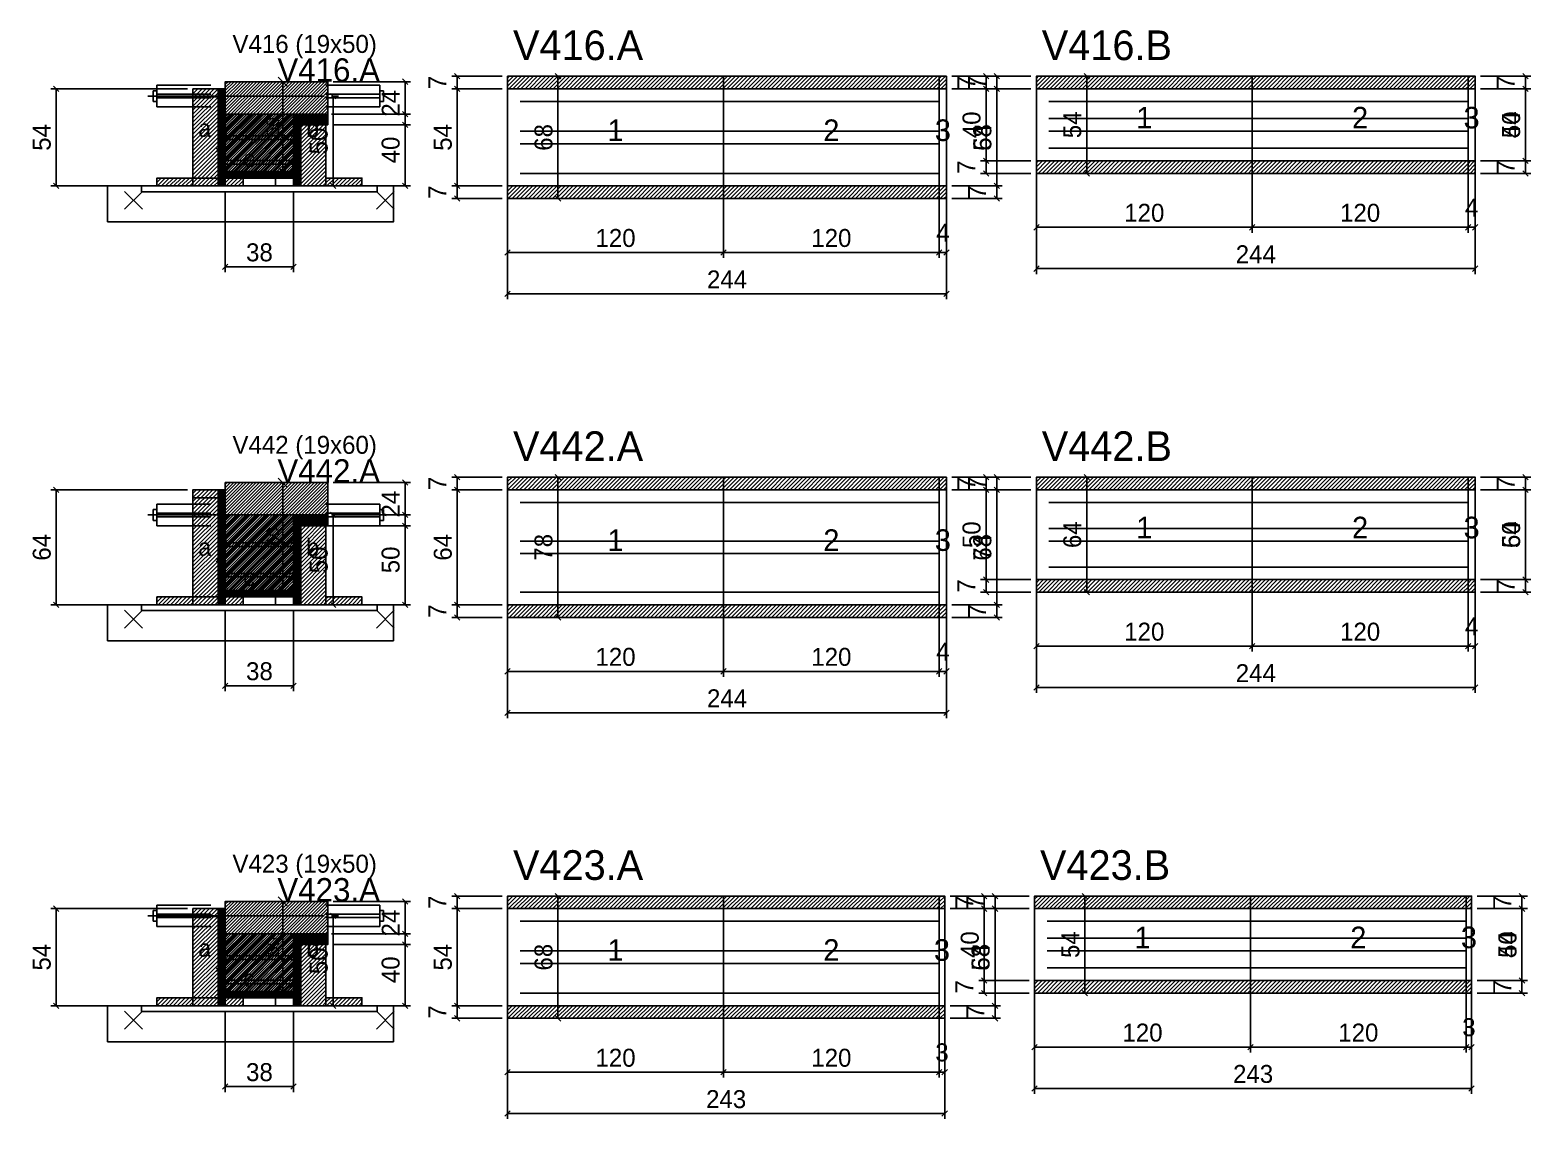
# Model space of a CAD drawing. Extents: x -9000 to 3070, y -11287 to 1250.
# Drawn here: x -69 to 766, y -9726 to -9120 of the extents above; entities that cross this region are included whole.
import ezdxf
from ezdxf.enums import TextEntityAlignment as Align

# ---------------------------------------------------------------- set-up
doc = ezdxf.new("R2010")
doc.units = 0
for name, color, linetype in [('5', 5, 'Continuous'), ('BARRA_ANCORAGEM', 126, 'Continuous'), ('barrote', 126, 'Continuous'), ('CONCRETO', 251, 'Continuous'), ('COTA', 241, 'Continuous'), ('Cota Seção (2x)', 241, 'Continuous'), ('detalhes', 7, 'Continuous'), ('Hachura', 251, 'Continuous'), ('HACHURACONCRETO', 251, 'Continuous'), ('Madeira', 126, 'Continuous'), ('NOMENCLATURA', 7, 'Continuous'), ('Painéis', 200, 'Continuous'), ('presilha', 224, 'Continuous'), ('SARR_2.2x7', 40, 'Continuous'), ('SARRAFO_2_2X7', 40, 'Continuous'), ('SCO-___-LAJ', 224, 'Continuous'), ('TENSOR', 224, 'Continuous'), ('Texto Seção', 7, 'Continuous')]:
    doc.layers.add(name, color=color, linetype=linetype)
doc.dimstyles.new('PAINEL', dxfattribs={"dimtxt": 10, "dimasz": 3, "dimexe": 3, "dimexo": 3, "dimgap": 3, "dimtad": 1, "dimblk": 'OBLIQUE', "dimblk1": 'OBLIQUE', "dimcen": 2.5, "dimclrd": 4, "dimclre": 4, "dimclrt": 240, "dimazin": 3, "dimtfac": 1, "dimtmove": 0, "dimatfit": 3})
doc.dimstyles.new('SECAO2X', dxfattribs={"dimtxt": 7, "dimasz": 5, "dimexe": 3, "dimexo": 3, "dimgap": 2, "dimtad": 3, "dimblk": 'OBLIQUE', "dimblk1": 'OBLIQUE', "dimcen": 2.5, "dimclrd": 4, "dimclre": 4, "dimclrt": 1, "dimazin": 3, "dimtfac": 1, "dimtmove": 0, "dimatfit": 3})

# ---------------------------------------------------------------- blocks, each defined once
blk = doc.blocks.new('PAR_ESQ')
for p, q in [((-1, -1), (1, 1)), ((-1, 1), (1, -1))]:
    blk.add_line(p, q)
blk = doc.blocks.new('PAR_FUNDO_ESQ')
for p, q in [((-1, -1), (1, 1)), ((-1, 1), (1, -1))]:
    blk.add_line(p, q)
blk = doc.blocks.new('PAR_FUNDO_DIR')
for p, q in [((-1, -1), (1, 1)), ((-1, 1), (1, -1))]:
    blk.add_line(p, q)
blk = doc.blocks.new('par_int_esq')
for p, q in [((-1, -1), (1, 1)), ((-1, 1), (1, -1))]:
    blk.add_line(p, q)
blk = doc.blocks.new('par_int_dir')
for p, q in [((-1, -1), (1, 1)), ((-1, 1), (1, -1))]:
    blk.add_line(p, q)
blk = doc.blocks.new('_OBLIQUE')
at = {"color": 0, "linetype": 'BYBLOCK'}
blk.add_line((-0.5, -0.5), (0.5, 0.5), dxfattribs=at)

msp = doc.modelspace()

# ---------------------------------------------------------------- hatches: boundary and pattern name
at = {"layer": 'COTA'}
h = msp.add_hatch(dxfattribs=at)
h.set_pattern_fill('ANSI31', scale=0.5)
h.paths.add_polyline_path([(197, -9153), (317, -9153), (317, -9146), (197, -9146)])
h = msp.add_hatch(dxfattribs=at)
h.set_pattern_fill('ANSI31', scale=0.5)
h.paths.add_polyline_path([(317, -9153), (437, -9153), (437, -9146), (317, -9146)])
h = msp.add_hatch(dxfattribs=at)
h.set_pattern_fill('ANSI31', scale=0.5)
h.paths.add_polyline_path([(437, -9153), (441, -9153), (441, -9146), (437, -9146)])
h = msp.add_hatch(dxfattribs=at)
h.set_pattern_fill('ANSI31', scale=0.5)
h.paths.add_polyline_path([(491, -9153), (611, -9153), (611, -9146), (491, -9146)])
h = msp.add_hatch(dxfattribs=at)
h.set_pattern_fill('ANSI31', scale=0.5)
h.paths.add_polyline_path([(611, -9153), (731, -9153), (731, -9146), (611, -9146)])
h = msp.add_hatch(dxfattribs=at)
h.set_pattern_fill('ANSI31', scale=0.5)
h.paths.add_polyline_path([(731, -9153), (735, -9153), (735, -9146), (731, -9146)])
h = msp.add_hatch(dxfattribs=at)
h.set_pattern_fill('ANSI31', scale=0.4)
h.paths.add_polyline_path([(40, -9199), (40, -9149), (97, -9149), (97, -9173), (78, -9173), (78, -9199)])
h = msp.add_hatch(dxfattribs=at)
h.set_pattern_fill('ANSI31', scale=0.5)
h.paths.add_polyline_path([(491, -9200), (611, -9200), (611, -9193), (491, -9193)])
h = msp.add_hatch(dxfattribs=at)
h.set_pattern_fill('ANSI31', scale=0.5)
h.paths.add_polyline_path([(611, -9200), (731, -9200), (731, -9193), (611, -9193)])
h = msp.add_hatch(dxfattribs=at)
h.set_pattern_fill('ANSI31', scale=0.5)
h.paths.add_polyline_path([(731, -9200), (735, -9200), (735, -9193), (731, -9193)])
h = msp.add_hatch(dxfattribs=at)
h.set_pattern_fill('ANSI31', scale=0.5)
h.paths.add_polyline_path([(197, -9214), (317, -9214), (317, -9207), (197, -9207)])
h = msp.add_hatch(dxfattribs=at)
h.set_pattern_fill('ANSI31', scale=0.5)
h.paths.add_polyline_path([(317, -9214), (437, -9214), (437, -9207), (317, -9207)])
h = msp.add_hatch(dxfattribs=at)
h.set_pattern_fill('ANSI31', scale=0.5)
h.paths.add_polyline_path([(437, -9214), (441, -9214), (441, -9207), (437, -9207)])
h = msp.add_hatch(dxfattribs=at)
h.set_pattern_fill('ANSI31', scale=0.4)
h.paths.add_polyline_path([(40, -9432), (40, -9372), (97, -9372), (97, -9396), (78, -9396), (78, -9432)])
h = msp.add_hatch(dxfattribs=at)
h.set_pattern_fill('ANSI31', scale=0.5)
h.paths.add_polyline_path([(197, -9376), (317, -9376), (317, -9369), (197, -9369)])
h = msp.add_hatch(dxfattribs=at)
h.set_pattern_fill('ANSI31', scale=0.5)
h.paths.add_polyline_path([(317, -9376), (437, -9376), (437, -9369), (317, -9369)])
h = msp.add_hatch(dxfattribs=at)
h.set_pattern_fill('ANSI31', scale=0.5)
h.paths.add_polyline_path([(437, -9376), (441, -9376), (441, -9369), (437, -9369)])
h = msp.add_hatch(dxfattribs=at)
h.set_pattern_fill('ANSI31', scale=0.5)
h.paths.add_polyline_path([(491, -9376), (611, -9376), (611, -9369), (491, -9369)])
h = msp.add_hatch(dxfattribs=at)
h.set_pattern_fill('ANSI31', scale=0.5)
h.paths.add_polyline_path([(611, -9376), (731, -9376), (731, -9369), (611, -9369)])
h = msp.add_hatch(dxfattribs=at)
h.set_pattern_fill('ANSI31', scale=0.5)
h.paths.add_polyline_path([(731, -9376), (735, -9376), (735, -9369), (731, -9369)])
h = msp.add_hatch(dxfattribs=at)
h.set_pattern_fill('ANSI31', scale=0.5)
h.paths.add_polyline_path([(491, -9433), (611, -9433), (611, -9426), (491, -9426)])
h = msp.add_hatch(dxfattribs=at)
h.set_pattern_fill('ANSI31', scale=0.5)
h.paths.add_polyline_path([(611, -9433), (731, -9433), (731, -9426), (611, -9426)])
h = msp.add_hatch(dxfattribs=at)
h.set_pattern_fill('ANSI31', scale=0.5)
h.paths.add_polyline_path([(731, -9433), (735, -9433), (735, -9426), (731, -9426)])
h = msp.add_hatch(dxfattribs=at)
h.set_pattern_fill('ANSI31', scale=0.5)
h.paths.add_polyline_path([(197, -9447), (317, -9447), (317, -9440), (197, -9440)])
h = msp.add_hatch(dxfattribs=at)
h.set_pattern_fill('ANSI31', scale=0.5)
h.paths.add_polyline_path([(317, -9447), (437, -9447), (437, -9440), (317, -9440)])
h = msp.add_hatch(dxfattribs=at)
h.set_pattern_fill('ANSI31', scale=0.5)
h.paths.add_polyline_path([(437, -9447), (441, -9447), (441, -9440), (437, -9440)])
h = msp.add_hatch(dxfattribs=at)
h.set_pattern_fill('ANSI31', scale=0.4)
h.paths.add_polyline_path([(40, -9655), (40, -9605), (97, -9605), (97, -9629), (78, -9629), (78, -9655)])
h = msp.add_hatch(dxfattribs=at)
h.set_pattern_fill('ANSI31', scale=0.5)
h.paths.add_polyline_path([(197, -9609), (317, -9609), (317, -9602), (197, -9602)])
h = msp.add_hatch(dxfattribs=at)
h.set_pattern_fill('ANSI31', scale=0.5)
h.paths.add_polyline_path([(317, -9609), (437, -9609), (437, -9602), (317, -9602)])
h = msp.add_hatch(dxfattribs=at)
h.set_pattern_fill('ANSI31', scale=0.5)
h.paths.add_polyline_path([(437, -9609), (440, -9609), (440, -9602), (437, -9602)])
h = msp.add_hatch(dxfattribs=at)
h.set_pattern_fill('ANSI31', scale=0.5)
h.paths.add_polyline_path([(490, -9609), (610, -9609), (610, -9602), (490, -9602)])
h = msp.add_hatch(dxfattribs=at)
h.set_pattern_fill('ANSI31', scale=0.5)
h.paths.add_polyline_path([(610, -9609), (730, -9609), (730, -9602), (610, -9602)])
h = msp.add_hatch(dxfattribs=at)
h.set_pattern_fill('ANSI31', scale=0.5)
h.paths.add_polyline_path([(730, -9609), (733, -9609), (733, -9602), (730, -9602)])
h = msp.add_hatch(dxfattribs=at)
h.set_pattern_fill('ANSI31', scale=0.5)
h.paths.add_polyline_path([(490, -9656), (610, -9656), (610, -9649), (490, -9649)])
h = msp.add_hatch(dxfattribs=at)
h.set_pattern_fill('ANSI31', scale=0.5)
h.paths.add_polyline_path([(610, -9656), (730, -9656), (730, -9649), (610, -9649)])
h = msp.add_hatch(dxfattribs=at)
h.set_pattern_fill('ANSI31', scale=0.5)
h.paths.add_polyline_path([(730, -9656), (733, -9656), (733, -9649), (730, -9649)])
h = msp.add_hatch(dxfattribs=at)
h.set_pattern_fill('ANSI31', scale=0.5)
h.paths.add_polyline_path([(197, -9670), (317, -9670), (317, -9663), (197, -9663)])
h = msp.add_hatch(dxfattribs=at)
h.set_pattern_fill('ANSI31', scale=0.5)
h.paths.add_polyline_path([(317, -9670), (437, -9670), (437, -9663), (317, -9663)])
h = msp.add_hatch(dxfattribs=at)
h.set_pattern_fill('ANSI31', scale=0.5)
h.paths.add_polyline_path([(437, -9670), (440, -9670), (440, -9663), (437, -9663)])
at = {"layer": 'Hachura'}
h = msp.add_hatch(dxfattribs=at)
h.set_pattern_fill('ANSI31', scale=0.5)
h.paths.add_polyline_path([(22, -9207), (36, -9207), (36, -9153), (22, -9153)])
h = msp.add_hatch(dxfattribs=at)
h.set_pattern_fill('ANSI31', scale=0.5)
h.paths.add_polyline_path([(22, -9157.4), (36, -9157.4), (36, -9153), (22, -9153)])
h = msp.add_hatch(dxfattribs=at)
h.set_pattern_fill('SOLID')
h.paths.add_polyline_path([(36, -9207), (40, -9207), (40, -9153), (36, -9153)])
h = msp.add_hatch(dxfattribs=at)
h.set_pattern_fill('SOLID')
h.paths.add_polyline_path([(78, -9207), (82, -9207), (82, -9167), (78, -9167)])
h = msp.add_hatch(dxfattribs=at)
h.set_pattern_fill('SOLID')
h.paths.add_polyline_path([(78, -9167), (97, -9167), (97, -9173), (78, -9173)])
h = msp.add_hatch(dxfattribs=at)
h.set_pattern_fill('ANSI31', scale=0.5)
h.paths.add_polyline_path([(82, -9207), (96, -9207), (96, -9167), (82, -9167)])
h = msp.add_hatch(dxfattribs=at)
h.set_pattern_fill('ANSI31', scale=0.5)
h.paths.add_polyline_path([(82, -9171.4), (96, -9171.4), (96, -9167), (82, -9167)])
h = msp.add_hatch(dxfattribs=at)
h.set_pattern_fill('ANSI31', scale=0.5)
h.paths.add_polyline_path([(2, -9207), (22, -9207), (22, -9202.6), (2, -9202.6)])
h = msp.add_hatch(dxfattribs=at)
h.set_pattern_fill('SOLID')
h.paths.add_polyline_path([(40, -9202.6), (78, -9202.6), (78, -9199), (40, -9199)])
h = msp.add_hatch(dxfattribs=at)
h.set_pattern_fill('ANSI31', scale=0.5)
h.paths.add_polyline_path([(40, -9207), (50, -9207), (50, -9202.6), (40, -9202.6)])
h = msp.add_hatch(dxfattribs=at)
h.set_pattern_fill('ANSI31', scale=0.5)
h.paths.add_polyline_path([(96, -9207), (116, -9207), (116, -9202.6), (96, -9202.6)])
h = msp.add_hatch(dxfattribs=at)
h.set_pattern_fill('ANSI31', scale=0.5)
h.paths.add_polyline_path([(22, -9440), (36, -9440), (36, -9376), (22, -9376)])
h = msp.add_hatch(dxfattribs=at)
h.set_pattern_fill('ANSI31', scale=0.5)
h.paths.add_polyline_path([(22, -9380.4), (36, -9380.4), (36, -9376), (22, -9376)])
h = msp.add_hatch(dxfattribs=at)
h.set_pattern_fill('SOLID')
h.paths.add_polyline_path([(36, -9440), (40, -9440), (40, -9376), (36, -9376)])
h = msp.add_hatch(dxfattribs=at)
h.set_pattern_fill('SOLID')
h.paths.add_polyline_path([(78, -9440), (82, -9440), (82, -9390), (78, -9390)])
h = msp.add_hatch(dxfattribs=at)
h.set_pattern_fill('SOLID')
h.paths.add_polyline_path([(78, -9390), (97, -9390), (97, -9396), (78, -9396)])
h = msp.add_hatch(dxfattribs=at)
h.set_pattern_fill('ANSI31', scale=0.5)
h.paths.add_polyline_path([(82, -9440), (96, -9440), (96, -9390), (82, -9390)])
h = msp.add_hatch(dxfattribs=at)
h.set_pattern_fill('ANSI31', scale=0.5)
h.paths.add_polyline_path([(82, -9394.4), (96, -9394.4), (96, -9390), (82, -9390)])
h = msp.add_hatch(dxfattribs=at)
h.set_pattern_fill('ANSI31', scale=0.5)
h.paths.add_polyline_path([(2, -9440), (22, -9440), (22, -9435.6), (2, -9435.6)])
h = msp.add_hatch(dxfattribs=at)
h.set_pattern_fill('SOLID')
h.paths.add_polyline_path([(40, -9435.6), (78, -9435.6), (78, -9432), (40, -9432)])
h = msp.add_hatch(dxfattribs=at)
h.set_pattern_fill('ANSI31', scale=0.5)
h.paths.add_polyline_path([(40, -9440), (50, -9440), (50, -9435.6), (40, -9435.6)])
h = msp.add_hatch(dxfattribs=at)
h.set_pattern_fill('ANSI31', scale=0.5)
h.paths.add_polyline_path([(96, -9440), (116, -9440), (116, -9435.6), (96, -9435.6)])
h = msp.add_hatch(dxfattribs=at)
h.set_pattern_fill('ANSI31', scale=0.5)
h.paths.add_polyline_path([(22, -9663), (36, -9663), (36, -9609), (22, -9609)])
h = msp.add_hatch(dxfattribs=at)
h.set_pattern_fill('ANSI31', scale=0.5)
h.paths.add_polyline_path([(22, -9613.4), (36, -9613.4), (36, -9609), (22, -9609)])
h = msp.add_hatch(dxfattribs=at)
h.set_pattern_fill('SOLID')
h.paths.add_polyline_path([(36, -9663), (40, -9663), (40, -9609), (36, -9609)])
h = msp.add_hatch(dxfattribs=at)
h.set_pattern_fill('SOLID')
h.paths.add_polyline_path([(78, -9663), (82, -9663), (82, -9623), (78, -9623)])
h = msp.add_hatch(dxfattribs=at)
h.set_pattern_fill('SOLID')
h.paths.add_polyline_path([(78, -9623), (97, -9623), (97, -9629), (78, -9629)])
h = msp.add_hatch(dxfattribs=at)
h.set_pattern_fill('ANSI31', scale=0.5)
h.paths.add_polyline_path([(82, -9663), (96, -9663), (96, -9623), (82, -9623)])
h = msp.add_hatch(dxfattribs=at)
h.set_pattern_fill('ANSI31', scale=0.5)
h.paths.add_polyline_path([(82, -9627.4), (96, -9627.4), (96, -9623), (82, -9623)])
h = msp.add_hatch(dxfattribs=at)
h.set_pattern_fill('SOLID')
h.paths.add_polyline_path([(40, -9658.6), (78, -9658.6), (78, -9655), (40, -9655)])
h = msp.add_hatch(dxfattribs=at)
h.set_pattern_fill('ANSI31', scale=0.5)
h.paths.add_polyline_path([(2, -9663), (22, -9663), (22, -9658.6), (2, -9658.6)])
h = msp.add_hatch(dxfattribs=at)
h.set_pattern_fill('ANSI31', scale=0.5)
h.paths.add_polyline_path([(40, -9663), (50, -9663), (50, -9658.6), (40, -9658.6)])
h = msp.add_hatch(dxfattribs=at)
h.set_pattern_fill('ANSI31', scale=0.5)
h.paths.add_polyline_path([(96, -9663), (116, -9663), (116, -9658.6), (96, -9658.6)])
at = {"layer": 'HACHURACONCRETO'}
h = msp.add_hatch(dxfattribs=at)
h.set_pattern_fill('ANSI31', scale=0.3)
h.paths.add_polyline_path([(40, -9202.6), (78, -9202.6), (78, -9167), (40, -9167)])
h = msp.add_hatch(dxfattribs=at)
h.set_pattern_fill('ANSI31', scale=0.3)
h.paths.add_polyline_path([(40, -9435.6), (78, -9435.6), (78, -9390), (40, -9390)])
h = msp.add_hatch(dxfattribs=at)
h.set_pattern_fill('ANSI31', scale=0.3)
h.paths.add_polyline_path([(40, -9658.6), (78, -9658.6), (78, -9623), (40, -9623)])

# ---------------------------------------------------------------- linework, layer by layer
for p, q in [((0, -9154), (0, -9160)), ((2, -9154), (0, -9154)), ((2, -9151), (32, -9151)), ((2, -9151), (2, -9163)), ((96, -9151), (126, -9151)), ((126, -9151), (126, -9163)), ((126, -9154), (128, -9154)), ((128, -9154), (128, -9160)), ((2, -9160), (0, -9160)), ((2, -9156), (32, -9156)), ((2, -9158), (32, -9158)), ((2, -9163), (32, -9163)), ((96, -9156), (126, -9156)), ((96, -9158), (126, -9158)), ((96, -9163), (126, -9163)), ((126, -9160), (128, -9160)), ((0, -9387), (0, -9393)), ((2, -9387), (0, -9387)), ((2, -9384), (32, -9384)), ((2, -9384), (2, -9396)), ((96, -9384), (126, -9384)), ((126, -9384), (126, -9396)), ((126, -9387), (128, -9387)), ((128, -9387), (128, -9393)), ((2, -9393), (0, -9393)), ((2, -9389), (32, -9389)), ((2, -9391), (32, -9391)), ((2, -9396), (32, -9396)), ((96, -9389), (126, -9389)), ((96, -9391), (126, -9391)), ((96, -9396), (126, -9396)), ((126, -9393), (128, -9393)), ((0, -9610), (0, -9616)), ((2, -9610), (0, -9610)), ((2, -9607), (32, -9607)), ((2, -9607), (2, -9619)), ((2, -9612), (32, -9612)), ((2, -9614), (32, -9614)), ((96, -9607), (126, -9607)), ((96, -9612), (126, -9612)), ((96, -9614), (126, -9614)), ((126, -9607), (126, -9619)), ((126, -9610), (128, -9610)), ((128, -9610), (128, -9616)), ((2, -9616), (0, -9616)), ((2, -9619), (32, -9619)), ((96, -9619), (126, -9619)), ((126, -9616), (128, -9616))]:
    msp.add_line(p, q)
at = {"layer": 'BARRA_ANCORAGEM'}
for p, q in [((40, -9179.2), (78, -9179.2)), ((40, -9181.2), (40, -9179.2)), ((78, -9181.2), (78, -9179.2)), ((40, -9181.2), (78, -9181.2)), ((40, -9192.8), (78, -9192.8)), ((40, -9194.8), (40, -9192.8)), ((40, -9194.8), (78, -9194.8)), ((78, -9194.8), (78, -9192.8)), ((40, -9405.5), (78, -9405.5)), ((40, -9407.5), (40, -9405.5)), ((78, -9407.5), (78, -9405.5)), ((40, -9407.5), (78, -9407.5)), ((40, -9422.5), (78, -9422.5)), ((40, -9424.5), (40, -9422.5)), ((40, -9424.5), (78, -9424.5)), ((78, -9424.5), (78, -9422.5)), ((40, -9635.2), (78, -9635.2)), ((40, -9637.2), (40, -9635.2)), ((40, -9637.2), (78, -9637.2)), ((78, -9637.2), (78, -9635.2)), ((40, -9648.8), (78, -9648.8)), ((40, -9650.8), (40, -9648.8)), ((40, -9650.8), (78, -9650.8)), ((78, -9650.8), (78, -9648.8))]:
    msp.add_line(p, q, dxfattribs=at)
at = {"layer": 'barrote'}
for points in [[(-25.5, -9227), (133.5, -9227), (133.5, -9207), (-25.5, -9207)], [(-25.5, -9460), (133.5, -9460), (133.5, -9440), (-25.5, -9440)], [(-25.5, -9683), (133.5, -9683), (133.5, -9663), (-25.5, -9663)]]:
    msp.add_lwpolyline(points, close=True, dxfattribs=at)
at = {"layer": 'CONCRETO'}
for points in [[(40, -9199), (40, -9149), (97, -9149), (97, -9173), (78, -9173), (78, -9199)], [(40, -9432), (40, -9372), (97, -9372), (97, -9396), (78, -9396), (78, -9432)], [(40, -9655), (40, -9605), (97, -9605), (97, -9629), (78, -9629), (78, -9655)]]:
    msp.add_lwpolyline(points, close=True, dxfattribs=at)
at = {"layer": 'HACHURACONCRETO'}
for points in [[(40, -9202.6), (78, -9202.6), (78, -9167), (40, -9167)], [(40, -9435.6), (78, -9435.6), (78, -9390), (40, -9390)], [(40, -9658.6), (78, -9658.6), (78, -9623), (40, -9623)]]:
    msp.add_lwpolyline(points, close=True, dxfattribs=at)
at = {"layer": 'Madeira'}
for points in [[(22, -9207), (36, -9207), (36, -9153), (22, -9153)], [(22, -9157.4), (36, -9157.4), (36, -9153), (22, -9153)], [(82, -9207), (96, -9207), (96, -9167), (82, -9167)], [(82, -9171.4), (96, -9171.4), (96, -9167), (82, -9167)], [(2, -9207), (22, -9207), (22, -9202.6), (2, -9202.6)], [(22, -9207), (36, -9207), (36, -9202.6), (22, -9202.6)], [(40, -9207), (50, -9207), (50, -9202.6), (40, -9202.6)], [(68, -9207), (78, -9207), (78, -9202.6), (68, -9202.6)], [(96, -9207), (116, -9207), (116, -9202.6), (96, -9202.6)], [(22, -9440), (36, -9440), (36, -9376), (22, -9376)], [(22, -9380.4), (36, -9380.4), (36, -9376), (22, -9376)], [(82, -9440), (96, -9440), (96, -9390), (82, -9390)], [(82, -9394.4), (96, -9394.4), (96, -9390), (82, -9390)], [(2, -9440), (22, -9440), (22, -9435.6), (2, -9435.6)], [(22, -9440), (36, -9440), (36, -9435.6), (22, -9435.6)], [(40, -9440), (50, -9440), (50, -9435.6), (40, -9435.6)], [(68, -9440), (78, -9440), (78, -9435.6), (68, -9435.6)], [(96, -9440), (116, -9440), (116, -9435.6), (96, -9435.6)], [(22, -9663), (36, -9663), (36, -9609), (22, -9609)], [(22, -9613.4), (36, -9613.4), (36, -9609), (22, -9609)], [(82, -9663), (96, -9663), (96, -9623), (82, -9623)], [(82, -9627.4), (96, -9627.4), (96, -9623), (82, -9623)], [(2, -9663), (22, -9663), (22, -9658.6), (2, -9658.6)], [(22, -9663), (36, -9663), (36, -9658.6), (22, -9658.6)], [(40, -9663), (50, -9663), (50, -9658.6), (40, -9658.6)], [(68, -9663), (78, -9663), (78, -9658.6), (68, -9658.6)], [(96, -9663), (116, -9663), (116, -9658.6), (96, -9658.6)]]:
    msp.add_lwpolyline(points, close=True, dxfattribs=at)
at = {"layer": 'Painéis'}
for p, q in [((197, -9153), (317, -9153)), ((197, -9207), (197, -9153)), ((317, -9207), (317, -9153)), ((317, -9207), (317, -9153)), ((317, -9153), (437, -9153)), ((317, -9207), (317, -9153)), ((437, -9207), (437, -9153)), ((437, -9207), (437, -9153)), ((437, -9153), (441, -9153)), ((437, -9207), (437, -9153)), ((441, -9207), (441, -9153)), ((491, -9153), (611, -9153)), ((491, -9193), (491, -9153)), ((611, -9193), (611, -9153)), ((611, -9193), (611, -9153)), ((611, -9153), (731, -9153)), ((611, -9193), (611, -9153)), ((731, -9193), (731, -9153)), ((731, -9193), (731, -9153)), ((731, -9153), (735, -9153)), ((731, -9193), (731, -9153)), ((735, -9193), (735, -9153)), ((491, -9193), (611, -9193)), ((611, -9193), (731, -9193)), ((731, -9193), (735, -9193)), ((197, -9207), (317, -9207)), ((317, -9207), (437, -9207)), ((437, -9207), (441, -9207)), ((197, -9376), (317, -9376)), ((197, -9440), (197, -9376)), ((317, -9440), (317, -9376)), ((317, -9440), (317, -9376)), ((317, -9376), (437, -9376)), ((317, -9440), (317, -9376)), ((437, -9440), (437, -9376)), ((437, -9440), (437, -9376)), ((437, -9376), (441, -9376)), ((437, -9440), (437, -9376)), ((441, -9440), (441, -9376)), ((491, -9376), (611, -9376)), ((491, -9426), (491, -9376)), ((611, -9426), (611, -9376)), ((611, -9426), (611, -9376)), ((611, -9376), (731, -9376)), ((611, -9426), (611, -9376)), ((731, -9426), (731, -9376)), ((731, -9426), (731, -9376)), ((731, -9376), (735, -9376)), ((731, -9426), (731, -9376)), ((735, -9426), (735, -9376)), ((491, -9426), (611, -9426)), ((611, -9426), (731, -9426)), ((731, -9426), (735, -9426)), ((197, -9440), (317, -9440)), ((317, -9440), (437, -9440)), ((437, -9440), (441, -9440)), ((197, -9609), (317, -9609)), ((197, -9663), (197, -9609)), ((317, -9663), (317, -9609)), ((317, -9663), (317, -9609)), ((317, -9609), (437, -9609)), ((317, -9663), (317, -9609)), ((437, -9663), (437, -9609)), ((437, -9663), (437, -9609)), ((437, -9609), (440, -9609)), ((437, -9663), (437, -9609)), ((440, -9663), (440, -9609)), ((490, -9609), (610, -9609)), ((490, -9649), (490, -9609)), ((610, -9649), (610, -9609)), ((610, -9649), (610, -9609)), ((610, -9609), (730, -9609)), ((610, -9649), (610, -9609)), ((730, -9649), (730, -9609)), ((730, -9649), (730, -9609)), ((730, -9609), (733, -9609)), ((730, -9649), (730, -9609)), ((733, -9649), (733, -9609)), ((490, -9649), (610, -9649)), ((610, -9649), (730, -9649)), ((730, -9649), (733, -9649)), ((197, -9663), (317, -9663)), ((317, -9663), (437, -9663)), ((437, -9663), (440, -9663))]:
    msp.add_line(p, q, dxfattribs=at)
for points in [[(36, -9207), (40, -9207), (40, -9153), (36, -9153)], [(78, -9207), (82, -9207), (82, -9167), (78, -9167)], [(78, -9167), (97, -9167), (97, -9173), (78, -9173)], [(40, -9202.6), (78, -9202.6), (78, -9199), (40, -9199)], [(36, -9440), (40, -9440), (40, -9376), (36, -9376)], [(78, -9440), (82, -9440), (82, -9390), (78, -9390)], [(78, -9390), (97, -9390), (97, -9396), (78, -9396)], [(40, -9435.6), (78, -9435.6), (78, -9432), (40, -9432)], [(36, -9663), (40, -9663), (40, -9609), (36, -9609)], [(78, -9663), (82, -9663), (82, -9623), (78, -9623)], [(78, -9623), (97, -9623), (97, -9629), (78, -9629)], [(40, -9658.6), (78, -9658.6), (78, -9655), (40, -9655)]]:
    msp.add_lwpolyline(points, close=True, dxfattribs=at)
at = {"layer": 'presilha'}
for p, q in [((-16, -9220), (-6, -9210)), ((-16, -9210), (-6, -9220)), ((124, -9220), (134, -9210)), ((124, -9210), (134, -9220)), ((-16, -9453), (-6, -9443)), ((-16, -9443), (-6, -9453)), ((124, -9453), (134, -9443)), ((124, -9443), (134, -9453)), ((-16, -9676), (-6, -9666)), ((-16, -9666), (-6, -9676)), ((124, -9676), (134, -9666)), ((124, -9666), (134, -9676))]:
    msp.add_line(p, q, dxfattribs=at)
at = {"layer": 'SARR_2.2x7'}
for points in [[(204, -9160), (317, -9160)], [(204, -9160), (317, -9160)], [(317, -9160), (437, -9160)], [(317, -9160), (437, -9160)], [(498, -9160), (611, -9160)], [(498, -9160), (611, -9160)], [(611, -9160), (731, -9160)], [(611, -9160), (731, -9160)], [(498, -9169.5), (611, -9169.5)], [(498, -9169.5), (611, -9169.5)], [(611, -9169.5), (731, -9169.5)], [(611, -9169.5), (731, -9169.5)], [(204, -9176.5), (317, -9176.5)], [(204, -9176.5), (317, -9176.5)], [(317, -9176.5), (437, -9176.5)], [(317, -9176.5), (437, -9176.5)], [(498, -9176.5), (611, -9176.5)], [(498, -9176.5), (611, -9176.5)], [(611, -9176.5), (731, -9176.5)], [(611, -9176.5), (731, -9176.5)], [(204, -9183.5), (317, -9183.5)], [(204, -9183.5), (317, -9183.5)], [(317, -9183.5), (437, -9183.5)], [(317, -9183.5), (437, -9183.5)], [(498, -9186), (611, -9186)], [(498, -9186), (611, -9186)], [(611, -9186), (731, -9186)], [(611, -9186), (731, -9186)], [(204, -9200), (317, -9200)], [(204, -9200), (317, -9200)], [(317, -9200), (437, -9200)], [(317, -9200), (437, -9200)], [(204, -9383), (317, -9383)], [(204, -9383), (317, -9383)], [(317, -9383), (437, -9383)], [(317, -9383), (437, -9383)], [(498, -9383), (611, -9383)], [(498, -9383), (611, -9383)], [(611, -9383), (731, -9383)], [(611, -9383), (731, -9383)], [(204, -9404.5), (317, -9404.5)], [(204, -9404.5), (317, -9404.5)], [(317, -9404.5), (437, -9404.5)], [(317, -9404.5), (437, -9404.5)], [(498, -9397.5), (611, -9397.5)], [(498, -9397.5), (611, -9397.5)], [(498, -9404.5), (611, -9404.5)], [(498, -9404.5), (611, -9404.5)], [(611, -9397.5), (731, -9397.5)], [(611, -9397.5), (731, -9397.5)], [(611, -9404.5), (731, -9404.5)], [(611, -9404.5), (731, -9404.5)], [(204, -9411.5), (317, -9411.5)], [(204, -9411.5), (317, -9411.5)], [(317, -9411.5), (437, -9411.5)], [(317, -9411.5), (437, -9411.5)], [(498, -9419), (611, -9419)], [(498, -9419), (611, -9419)], [(611, -9419), (731, -9419)], [(611, -9419), (731, -9419)], [(204, -9433), (317, -9433)], [(204, -9433), (317, -9433)], [(317, -9433), (437, -9433)], [(317, -9433), (437, -9433)], [(204, -9616), (317, -9616)], [(204, -9616), (317, -9616)], [(317, -9616), (437, -9616)], [(317, -9616), (437, -9616)], [(497, -9616), (610, -9616)], [(497, -9616), (610, -9616)], [(610, -9616), (730, -9616)], [(610, -9616), (730, -9616)], [(497, -9625.5), (610, -9625.5)], [(497, -9625.5), (610, -9625.5)], [(610, -9625.5), (730, -9625.5)], [(610, -9625.5), (730, -9625.5)], [(204, -9632.5), (317, -9632.5)], [(204, -9632.5), (317, -9632.5)], [(317, -9632.5), (437, -9632.5)], [(317, -9632.5), (437, -9632.5)], [(497, -9632.5), (610, -9632.5)], [(497, -9632.5), (610, -9632.5)], [(610, -9632.5), (730, -9632.5)], [(610, -9632.5), (730, -9632.5)], [(204, -9639.5), (317, -9639.5)], [(204, -9639.5), (317, -9639.5)], [(317, -9639.5), (437, -9639.5)], [(317, -9639.5), (437, -9639.5)], [(497, -9642), (610, -9642)], [(497, -9642), (610, -9642)], [(610, -9642), (730, -9642)], [(610, -9642), (730, -9642)], [(204, -9656), (317, -9656)], [(204, -9656), (317, -9656)], [(317, -9656), (437, -9656)], [(317, -9656), (437, -9656)]]:
    msp.add_lwpolyline(points, dxfattribs=at)
at = {"layer": 'SARRAFO_2_2X7'}
for p, q in [((36, -9162.2), (36, -9157.8)), ((36, -9157.8), (40, -9157.8)), ((36, -9162.2), (40, -9162.2)), ((40, -9162.2), (40, -9157.8)), ((78, -9176.2), (78, -9171.8)), ((78, -9171.8), (82, -9171.8)), ((82, -9176.2), (82, -9171.8)), ((36, -9178.7), (36, -9174.3)), ((36, -9174.3), (40, -9174.3)), ((36, -9178.7), (40, -9178.7)), ((40, -9178.7), (40, -9174.3)), ((78, -9176.2), (82, -9176.2)), ((36, -9185.7), (36, -9181.3)), ((36, -9181.3), (40, -9181.3)), ((36, -9185.7), (40, -9185.7)), ((40, -9185.7), (40, -9181.3)), ((78, -9185.7), (78, -9181.3)), ((78, -9181.3), (82, -9181.3)), ((78, -9185.7), (82, -9185.7)), ((78, -9192.7), (78, -9188.3)), ((78, -9188.3), (82, -9188.3)), ((82, -9185.7), (82, -9181.3)), ((82, -9192.7), (82, -9188.3)), ((78, -9192.7), (82, -9192.7)), ((36, -9202.2), (36, -9197.8)), ((36, -9197.8), (40, -9197.8)), ((36, -9202.2), (40, -9202.2)), ((40, -9202.2), (40, -9197.8)), ((78, -9202.2), (78, -9197.8)), ((78, -9197.8), (82, -9197.8)), ((78, -9202.2), (82, -9202.2)), ((82, -9202.2), (82, -9197.8)), ((36, -9385.2), (36, -9380.8)), ((36, -9380.8), (40, -9380.8)), ((36, -9385.2), (40, -9385.2)), ((40, -9385.2), (40, -9380.8)), ((78, -9399.2), (78, -9394.8)), ((78, -9394.8), (82, -9394.8)), ((82, -9399.2), (82, -9394.8)), ((36, -9406.7), (36, -9402.3)), ((36, -9402.3), (40, -9402.3)), ((40, -9406.7), (40, -9402.3)), ((78, -9399.2), (82, -9399.2)), ((36, -9406.7), (40, -9406.7)), ((36, -9413.7), (36, -9409.3)), ((36, -9409.3), (40, -9409.3)), ((36, -9413.7), (40, -9413.7)), ((40, -9413.7), (40, -9409.3)), ((78, -9413.7), (78, -9409.3)), ((78, -9409.3), (82, -9409.3)), ((78, -9413.7), (82, -9413.7)), ((82, -9413.7), (82, -9409.3)), ((78, -9420.7), (78, -9416.3)), ((78, -9416.3), (82, -9416.3)), ((78, -9420.7), (82, -9420.7)), ((82, -9420.7), (82, -9416.3)), ((36, -9435.2), (36, -9430.8)), ((36, -9430.8), (40, -9430.8)), ((36, -9435.2), (40, -9435.2)), ((40, -9435.2), (40, -9430.8)), ((78, -9435.2), (78, -9430.8)), ((78, -9430.8), (82, -9430.8)), ((78, -9435.2), (82, -9435.2)), ((82, -9435.2), (82, -9430.8)), ((36, -9618.2), (36, -9613.8)), ((36, -9613.8), (40, -9613.8)), ((40, -9618.2), (40, -9613.8)), ((36, -9618.2), (40, -9618.2)), ((36, -9634.7), (36, -9630.3)), ((36, -9630.3), (40, -9630.3)), ((40, -9634.7), (40, -9630.3)), ((78, -9632.2), (78, -9627.8)), ((78, -9627.8), (82, -9627.8)), ((82, -9632.2), (82, -9627.8)), ((36, -9634.7), (40, -9634.7)), ((36, -9641.7), (36, -9637.3)), ((36, -9637.3), (40, -9637.3)), ((40, -9641.7), (40, -9637.3)), ((78, -9632.2), (82, -9632.2)), ((78, -9641.7), (78, -9637.3)), ((78, -9637.3), (82, -9637.3)), ((82, -9641.7), (82, -9637.3)), ((36, -9641.7), (40, -9641.7)), ((78, -9641.7), (82, -9641.7)), ((78, -9648.7), (78, -9644.3)), ((78, -9644.3), (82, -9644.3)), ((82, -9648.7), (82, -9644.3)), ((36, -9658.2), (36, -9653.8)), ((36, -9653.8), (40, -9653.8)), ((40, -9658.2), (40, -9653.8)), ((78, -9648.7), (82, -9648.7)), ((78, -9658.2), (78, -9653.8)), ((78, -9653.8), (82, -9653.8)), ((82, -9658.2), (82, -9653.8)), ((36, -9658.2), (40, -9658.2)), ((78, -9658.2), (82, -9658.2))]:
    msp.add_line(p, q, dxfattribs=at)
at = {"layer": 'SCO-___-LAJ'}
for points in [[(197, -9153), (317, -9153), (317, -9146), (197, -9146)], [(317, -9153), (437, -9153), (437, -9146), (317, -9146)], [(437, -9153), (441, -9153), (441, -9146), (437, -9146)], [(491, -9153), (611, -9153), (611, -9146), (491, -9146)], [(611, -9153), (731, -9153), (731, -9146), (611, -9146)], [(731, -9153), (735, -9153), (735, -9146), (731, -9146)], [(491, -9200), (611, -9200), (611, -9193), (491, -9193)], [(611, -9200), (731, -9200), (731, -9193), (611, -9193)], [(731, -9200), (735, -9200), (735, -9193), (731, -9193)], [(-6.5, -9210.2), (124.5, -9210.2), (124.5, -9207), (-6.5, -9207)], [(197, -9214), (317, -9214), (317, -9207), (197, -9207)], [(317, -9214), (437, -9214), (437, -9207), (317, -9207)], [(437, -9214), (441, -9214), (441, -9207), (437, -9207)], [(197, -9376), (317, -9376), (317, -9369), (197, -9369)], [(317, -9376), (437, -9376), (437, -9369), (317, -9369)], [(437, -9376), (441, -9376), (441, -9369), (437, -9369)], [(491, -9376), (611, -9376), (611, -9369), (491, -9369)], [(611, -9376), (731, -9376), (731, -9369), (611, -9369)], [(731, -9376), (735, -9376), (735, -9369), (731, -9369)], [(491, -9433), (611, -9433), (611, -9426), (491, -9426)], [(611, -9433), (731, -9433), (731, -9426), (611, -9426)], [(731, -9433), (735, -9433), (735, -9426), (731, -9426)], [(-6.5, -9443.2), (124.5, -9443.2), (124.5, -9440), (-6.5, -9440)], [(197, -9447), (317, -9447), (317, -9440), (197, -9440)], [(317, -9447), (437, -9447), (437, -9440), (317, -9440)], [(437, -9447), (441, -9447), (441, -9440), (437, -9440)], [(197, -9609), (317, -9609), (317, -9602), (197, -9602)], [(317, -9609), (437, -9609), (437, -9602), (317, -9602)], [(437, -9609), (440, -9609), (440, -9602), (437, -9602)], [(490, -9609), (610, -9609), (610, -9602), (490, -9602)], [(610, -9609), (730, -9609), (730, -9602), (610, -9602)], [(730, -9609), (733, -9609), (733, -9602), (730, -9602)], [(490, -9656), (610, -9656), (610, -9649), (490, -9649)], [(610, -9656), (730, -9656), (730, -9649), (610, -9649)], [(730, -9656), (733, -9656), (733, -9649), (730, -9649)], [(-6.5, -9666.2), (124.5, -9666.2), (124.5, -9663), (-6.5, -9663)], [(197, -9670), (317, -9670), (317, -9663), (197, -9663)], [(317, -9670), (437, -9670), (437, -9663), (317, -9663)], [(437, -9670), (440, -9670), (440, -9663), (437, -9663)]]:
    msp.add_lwpolyline(points, close=True, dxfattribs=at)
at = {"layer": 'TENSOR'}
for p, q in [((-3, -9157), (95, -9157)), ((-3, -9390), (95, -9390)), ((-3, -9613), (95, -9613))]:
    msp.add_line(p, q, dxfattribs=at)

# ---------------------------------------------------------------- block references
at = {"layer": 'Painéis'}
for name, p in [('par_int_esq', (40, -9177)), ('par_int_dir', (78, -9177)), ('PAR_ESQ', (36, -9187)), ('PAR_FUNDO_ESQ', (40, -9197)), ('PAR_FUNDO_DIR', (78, -9197)), ('par_int_esq', (40, -9405)), ('par_int_dir', (78, -9405)), ('PAR_ESQ', (36, -9415)), ('PAR_FUNDO_ESQ', (40, -9430)), ('PAR_FUNDO_DIR', (78, -9430)), ('par_int_esq', (40, -9633)), ('par_int_dir', (78, -9633)), ('PAR_ESQ', (36, -9643)), ('PAR_FUNDO_ESQ', (40, -9653)), ('PAR_FUNDO_DIR', (78, -9653))]:
    msp.add_blockref(name, p, dxfattribs=at)

# ---------------------------------------------------------------- texts
at = {"layer": '5'}
for s, p in [('1', (551, -9169)), ('2', (671, -9169)), ('3', (733, -9169)), ('1', (257, -9176)), ('2', (377, -9176)), ('3', (439, -9176)), ('1', (551, -9397)), ('2', (671, -9397)), ('3', (733, -9397)), ('1', (257, -9404)), ('2', (377, -9404)), ('3', (439, -9404)), ('1', (550, -9625)), ('2', (670, -9625)), ('3', (731.5, -9625)), ('1', (257, -9632)), ('2', (377, -9632)), ('3', (438.5, -9632))]:
    msp.add_text(s, height=12, dxfattribs=at).set_placement(p, align=Align.MIDDLE_CENTER)
at = {"layer": 'detalhes'}
for s, p in [('b', (85, -9179.7)), ('a', (25, -9179.7)), ('c', (50, -9196.5)), ('a', (25, -9412.7)), ('b', (85, -9412.7)), ('c', (50, -9429.5)), ('a', (25, -9635.7)), ('b', (85, -9635.7)), ('c', (50, -9652.5))]:
    msp.add_text(s, height=9.6, dxfattribs=at).set_placement(p)
at = {"layer": 'NOMENCLATURA'}
for s, p in [('V416.A', (200, -9137)), ('V416.B', (494, -9137)), ('V442.A', (200, -9360)), ('V442.B', (494, -9360)), ('V423.A', (200, -9593)), ('V423.B', (493, -9593))]:
    msp.add_text(s, height=16.5, dxfattribs=at).set_placement(p)
at = {"layer": 'Texto Seção'}
for s, height, p in [('V416 (19x50)', 10, (44, -9133)), ('V416.A', 13, (69, -9149)), ('V442 (19x60)', 10, (44, -9356)), ('V442.A', 13, (69, -9372)), ('V423 (19x50)', 10, (44, -9589)), ('V423.A', 13, (69, -9605))]:
    msp.add_text(s, height=height, dxfattribs=at).set_placement(p)

# ---------------------------------------------------------------- dimensions: what is measured, and where the dimension line sits
at = {"layer": 'COTA'}
for base, p1, p2 in [((169, -9153), (197, -9153), (197, -9146)), ((225, -9214), (197, -9214), (197, -9146)), ((469, -9214), (441, -9214), (441, -9146)), ((469, -9153), (441, -9153), (441, -9146)), ((463, -9153), (491, -9153), (491, -9146)), ((519, -9200), (491, -9200), (491, -9146)), ((763, -9200), (735, -9200), (735, -9146)), ((763, -9153), (735, -9153), (735, -9146)), ((-54, -9207), (2, -9207), (22, -9153)), ((140, -9173), (97, -9173), (97, -9149)), ((169, -9207), (197, -9207), (197, -9153)), ((469, -9207), (441, -9207), (441, -9153)), ((463, -9193), (491, -9193), (491, -9153)), ((763, -9193), (735, -9193), (735, -9153)), ((100, -9207), (96, -9207), (96, -9157)), ((140, -9207), (96, -9207), (96, -9167)), ((463, -9200), (491, -9200), (491, -9193)), ((763, -9200), (735, -9200), (735, -9193)), ((169, -9214), (197, -9214), (197, -9207)), ((469, -9214), (441, -9214), (441, -9207)), ((140, -9396), (97, -9396), (97, -9372)), ((169, -9376), (197, -9376), (197, -9369)), ((225, -9447), (197, -9447), (197, -9369)), ((469, -9447), (441, -9447), (441, -9369)), ((469, -9376), (441, -9376), (441, -9369)), ((463, -9376), (491, -9376), (491, -9369)), ((519, -9433), (491, -9433), (491, -9369)), ((763, -9433), (735, -9433), (735, -9369)), ((763, -9376), (735, -9376), (735, -9369)), ((-54, -9440), (2, -9440), (22, -9376)), ((169, -9440), (197, -9440), (197, -9376)), ((469, -9440), (441, -9440), (441, -9376)), ((463, -9426), (491, -9426), (491, -9376)), ((763, -9426), (735, -9426), (735, -9376)), ((100, -9440), (96, -9440), (96, -9390)), ((140, -9440), (96, -9440), (96, -9390)), ((463, -9433), (491, -9433), (491, -9426)), ((763, -9433), (735, -9433), (735, -9426)), ((169, -9447), (197, -9447), (197, -9440)), ((469, -9447), (441, -9447), (441, -9440)), ((140, -9629), (97, -9629), (97, -9605)), ((169, -9609), (197, -9609), (197, -9602)), ((225, -9670), (197, -9670), (197, -9602)), ((468, -9670), (440, -9670), (440, -9602)), ((468, -9609), (440, -9609), (440, -9602)), ((462, -9609), (490, -9609), (490, -9602)), ((518, -9656), (490, -9656), (490, -9602)), ((761, -9656), (733, -9656), (733, -9602)), ((761, -9609), (733, -9609), (733, -9602)), ((-54, -9663), (2, -9663), (22, -9609)), ((100, -9663), (96, -9663), (96, -9613)), ((169, -9663), (197, -9663), (197, -9609)), ((468, -9663), (440, -9663), (440, -9609)), ((462, -9649), (490, -9649), (490, -9609)), ((761, -9649), (733, -9649), (733, -9609)), ((140, -9663), (96, -9663), (96, -9623)), ((462, -9656), (490, -9656), (490, -9649)), ((761, -9656), (733, -9656), (733, -9649)), ((169, -9670), (197, -9670), (197, -9663)), ((468, -9670), (440, -9670), (440, -9663))]:
    msp.add_linear_dim(base=base, p1=p1, p2=p2, angle=90, dimstyle='PAINEL', dxfattribs=at).render()
for base, p1, p2 in [((491, -9230), (491, -9193), (611, -9193)), ((491, -9253), (491, -9193), (735, -9193)), ((611, -9230), (611, -9193), (731, -9193)), ((731, -9230), (731, -9193), (735, -9193)), ((40, -9252), (40, -9207), (78, -9207)), ((197, -9244), (197, -9207), (317, -9207)), ((197, -9267), (197, -9207), (441, -9207)), ((317, -9244), (317, -9207), (437, -9207)), ((437, -9244), (437, -9207), (441, -9207)), ((491, -9463), (491, -9426), (611, -9426)), ((491, -9486), (491, -9426), (735, -9426)), ((611, -9463), (611, -9426), (731, -9426)), ((731, -9463), (731, -9426), (735, -9426)), ((40, -9485), (40, -9440), (78, -9440)), ((197, -9477), (197, -9440), (317, -9440)), ((197, -9500), (197, -9440), (441, -9440)), ((317, -9477), (317, -9440), (437, -9440)), ((437, -9477), (437, -9440), (441, -9440)), ((490, -9686), (490, -9649), (610, -9649)), ((490, -9709), (490, -9649), (733, -9649)), ((610, -9686), (610, -9649), (730, -9649)), ((730, -9686), (730, -9649), (733, -9649)), ((40, -9708), (40, -9663), (78, -9663)), ((197, -9700), (197, -9663), (317, -9663)), ((197, -9723), (197, -9663), (440, -9663)), ((317, -9700), (317, -9663), (437, -9663)), ((437, -9700), (437, -9663), (440, -9663))]:
    msp.add_linear_dim(base=base, p1=p1, p2=p2, dimstyle='PAINEL', dxfattribs=at).render()
at = {"layer": 'Cota Seção (2x)'}
for base, p1, p2 in [((72, -9199), (40, -9199), (40, -9149)), ((72, -9432), (40, -9432), (40, -9372)), ((72, -9655), (40, -9655), (40, -9605))]:
    msp.add_linear_dim(base=base, p1=p1, p2=p2, angle=90, dimstyle='SECAO2X', dxfattribs=at).render()

doc.saveas('drawing.dxf')
